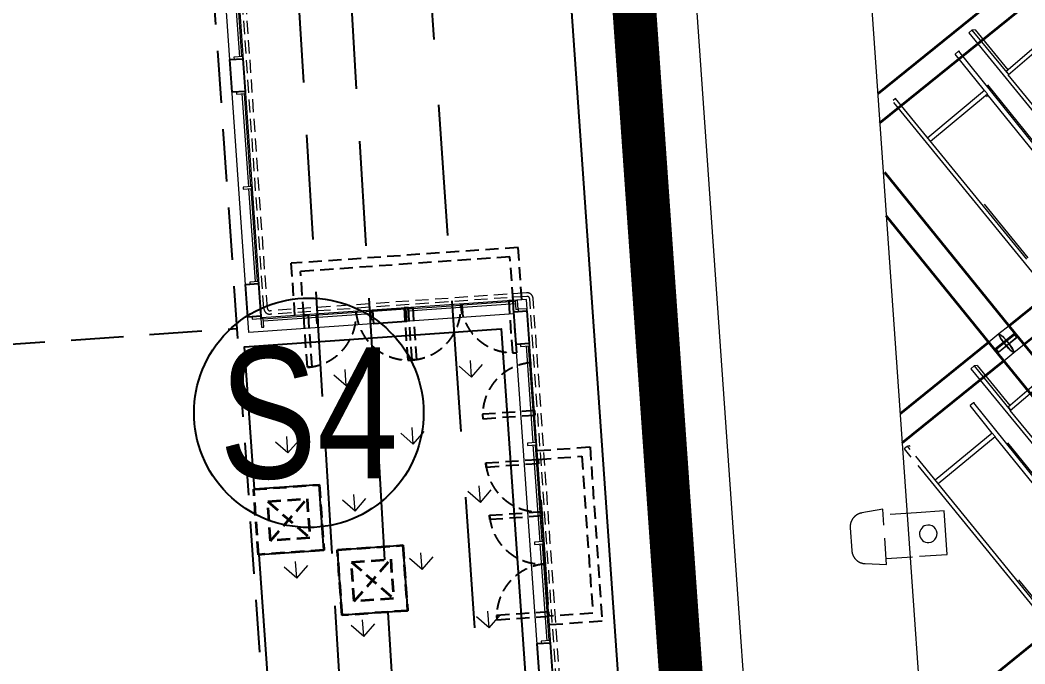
# Model space of a CAD drawing. Header units: millimetres. Extents: x 834681283 to 835686922, y 817551134 to 819407044.
# Drawn here: x 835218822 to 835230313, y 818143165 to 818150534 of the extents above; entities that cross this region are included whole.
import ezdxf
from ezdxf.enums import TextEntityAlignment as Align
from ezdxf.xclip import XClip

# ---------------------------------------------------------------- set-up
doc = ezdxf.new("R2010")
doc.units = ezdxf.units.MM
doc.header["$LTSCALE"] = 1200
doc.header["$MEASUREMENT"] = 0
doc.header["$XCLIPFRAME"] = 0
for name, pattern in [('P01-MAAN-P-EVA$0$HIDDEN', [0.375, 0.25, -0.125]), ('P01-MAAN-P-EVA$0$HIDDENX2', [0.75, 0.5, -0.25]), ('P01-MAGP-EVA-GREENERY$0$DASHED', [0.75, 0.5, -0.25]), ('P01-MAGP-EVA-GREENERY$0$DASHEDX2', [1.5, 1, -0.5]), ('P01-MAGP-EVA-GREENERY$0$HIDDEN', [0.375, 0.25, -0.125]), ('P01-MAGP-EVA-GREENERY$0$HIDDEN2', [0.1875, 0.125, -0.0625]), ('P01-MAGP-EVA-GREENERY$0$HIDDENX2', [0.75, 0.5, -0.25]), ('P01-MAGP-P-RF$0$HIDDEN2', [0.1875, 0.125, -0.0625]), ('P01-MAGP-P-RF$0$P01-MBDR-P-B1$0$FDA(cad v 2007)$0$HIDDENX2', [0.75, 0.5, -0.25]), ('P01-MAGP-P-RF$0$P01_MS_01_N1-FloorPlan-PART2OFUPPERROOFSETTINGOUT$0$BH DASHED2', [3, 2, -1]), ('P01-MAGP-P-RF$0$PHANTOM', [2.5, 1.25, -0.25, 0.25, -0.25, 0.25, -0.25])]:
    doc.linetypes.add(name, pattern=pattern)
doc.layers.get('Defpoints').update_dxf_attribs({"color": 15})
for name, color, linetype, lineweight in [('AR-PLANT_AR_BS_MI_', 9, 'Continuous', 25), ('P01-MAGP-EVA-GREENERY$0$AR-HATCH_AR_', 8, 'Continuous', 13), ('P01-MAGP-EVA-GREENERY$0$AR-PLANT_AR_BS_MI_', 7, 'Continuous', 25), ('P01-MAGP-EVA-GREENERY$0$AR-STAIR_AR_BS_MI_', 7, 'Continuous', 18), ('P01-MAGP-EVA-GREENERY$0$AR-WA-STEEL_AR_BS_MI_', 3, 'Continuous', 0), ('P01-MAGP-EVA-GREENERY$0$DR-FLD', 8, 'Continuous', 25), ('P01-MAGP-EVA-GREENERY$0$DR-PIT', 8, 'P01-MAGP-EVA-GREENERY$0$HIDDEN2', 35), ('P01-MAGP-EVA-GREENERY$0$LI-FIT', 8, 'Continuous', 25), ('P01-MAGP-EVA-GREENERY$0$RLP340', 8, 'P01-MAGP-EVA-GREENERY$0$HIDDEN2', 5), ('P01-MAGP-P-RF$0$A-GENM', 253, 'Continuous', 13), ('P01-MAGP-P-RF$0$AR-PLANT_AR_BS_MI_', 4, 'Continuous', 25), ('P01-MAGP-P-RF$0$AR-ROOF_AR_BS_MI_', 3, 'Continuous', 18), ('P01-MAGP-P-RF$0$MMH053__', 253, 'P01-MAGP-P-RF$0$PHANTOM', 40), ('P01-MAGP-P-RF$0$P01_MS_01_N1-FloorPlan-PART2OFUPPERROOFSETTINGOUT$0$S-BEAM', 253, 'Continuous', 35), ('P01-MAGP-P-RF$0$P01_MS_01_N1-FloorPlan-PART2OFUPPERROOFSETTINGOUT$0$S-BEAM-HIDN', 253, 'P01-MAGP-P-RF$0$P01_MS_01_N1-FloorPlan-PART2OFUPPERROOFSETTINGOUT$0$BH DASHED2', 18), ('P01-MAGP-P-RF$0$ROOF MESH HALF TONE$0$A-GLAZ', 253, 'Continuous', 9)]:
    doc.layers.add(name, color=color, linetype=linetype, lineweight=lineweight)
for name, color, linetype in [('P01-MAAN-P-EVA$0$ADA08640', 2, 'Continuous'), ('P01-MAAN-P-EVA$0$AW-TXT-FS', 4, 'Continuous'), ('P01-MAAN-P-EVA$0$HATCH', 9, 'Continuous'), ('P01-MAAN-P-EVA$0$RLP0830A', 6, 'Continuous'), ('P01-MAGP-EVA-GREENERY$0$AR-DOOR_AR_BS_MI_', 7, 'Continuous'), ('P01-MAGP-EVA-GREENERY$0$AR-FS-AR-EVA', 8, 'Continuous'), ('P01-MAGP-EVA-GREENERY$0$AR-LANDS_AR_MI_', 9, 'Continuous'), ('P01-MAGP-EVA-GREENERY$0$BOX-CULVERT', 8, 'P01-MAGP-EVA-GREENERY$0$DASHED'), ('P01-MAGP-EVA-GREENERY$0$SURFACE CHANNEL', 8, 'Continuous')]:
    doc.layers.add(name, color=color, linetype=linetype)
doc.layers.get('P01-MAGP-EVA-GREENERY$0$BOX-CULVERT').off()
doc.styles.add('P01-MAAN-P-EVA$0$STANDARD', font='arial.ttf', dxfattribs={"width": 0.8})

# ---------------------------------------------------------------- blocks, each defined once
blk = doc.blocks.new('P01-MAGP-P-RF$0$ROOF MESH HALF TONE')
at = {"layer": 'P01-MAGP-P-RF$0$ROOF MESH HALF TONE$0$A-GLAZ', "lineweight": 5}
for p, q in [((6789.997622476107, 59169.40924545789), (6751.145177857871, 59139.90151278937)), ((6751.145177857871, 59139.90151278936), (8496.872890683551, 56669.45761129506)), ((6827.245872056458, 59170.41818734246), (6789.997622476107, 59169.40924545789)), ((6789.997622476107, 59169.40924545789), (7169.278557868922, 58632.67475535942)), ((6827.245872056458, 59170.41818734246), (7167.849824541692, 58688.41692731777)), ((7147.129671891258, 58672.90646412914), (7816.356687122589, 59173.86903712269)), ((7168.147280167446, 58629.68164682358), (7836.620520213417, 59130.07996710809)), ((6618.932904132023, 58938.43208681442), (6578.883940188895, 58909.41577136311)), ((6885.299253070619, 58468.48248566719), (6578.883940188895, 58909.41577136311)), ((6633.315267201161, 58936.83158338583), (6618.932904132022, 58938.43208681442)), ((6618.932904132022, 58938.43208681442), (8268.464043627295, 56564.74789213408)), ((7147.129671891258, 58672.90646412914), (7173.39843718709, 58635.39185165524)), ((8166.42628935226, 57216.98007136508), (7168.147280167448, 58629.68164682358)), ((8295.890780084601, 56561.69577993778), (6927.945892214302, 58530.1758418086)), ((5864.405781111434, 58450.03199343854), (5832.822427223397, 58427.14851416789)), ((5834.999366184908, 58405.93267923401), (7516.612449253656, 56022.69152511196)), ((7232.536082074513, 56511.06965407185), (5864.405781111434, 58450.03199343854)), ((6885.736049144398, 58468.79537336374), (6198.514305111557, 57976.52165247058)), ((6227.172525034798, 57935.90621612994), (6914.250198240062, 58428.07673557034)), ((6914.250198240062, 58428.07673557034), (6885.736049144398, 58468.79537336374)), ((6901.542867478278, 58400.37948845293), (6922.295305617825, 58415.2449667782)), ((8228.41507968417, 56535.73157668277), (6913.668006161904, 58427.65969716489)), ((7249.208651547548, 56523.28979217487), (6792.19107409735, 57170.99116278318)), ((7249.21345615635, 56523.29331370665), (6792.469880217524, 57170.60635974446)), ((6545.912838708382, 55334.10612126858), (6506.867634222358, 55304.7096752221)), ((6506.867634222361, 55304.70967522209), (8253.308260784352, 52834.34084570629)), ((6581.121548837643, 55335.96964086288), (6545.912838708382, 55334.10612126858)), ((6545.912838708384, 55334.10612126858), (6922.718291095553, 54801.108646169)), ((6581.121548837646, 55335.96964086288), (6920.876387586525, 54855.38086472185)), ((6901.381143294613, 54840.91660792581), (7574.136200448291, 55340.05895063244)), ((6922.274179659003, 54797.32037722863), (7594.131506746569, 55295.79666015087)), ((6508.875922823649, 54912.81570919802), (6468.753882232038, 54883.85722690493)), ((6699.507961957421, 54552.1839188932), (6468.753882232038, 54883.85722690493)), ((6521.63335940502, 54911.88265993627), (6508.875922823649, 54912.81570919802)), ((6508.875922823649, 54912.81570919802), (7923.924086598628, 52878.9027832219)), ((6901.381143294613, 54840.91660792581), (6928.614526390319, 54802.02451952736)), ((7922.902674587861, 53381.91500575389), (6922.274179659003, 54797.32037722863)), ((5722.76530479439, 54470.69809414657), (5682.643861746179, 54441.73875881454)), ((5751.553590531955, 54429.87811345386), (5722.765304794391, 54470.69809414657)), ((5745.263191889717, 54473.80424357261), (5734.92979963684, 54472.37757358004)), ((5751.562549481017, 54464.87215023447), (5745.263191889717, 54473.80424357261)), ((6699.764617681106, 54552.36745380551), (6012.016677534492, 54060.55781840296)), ((6040.697219153953, 54019.89061210121), (6728.318063501814, 54511.60936109787)), ((6728.318063501814, 54511.60936109786), (6699.764617681106, 54552.36745380551)), ((7883.802046007017, 52849.94430092881), (6727.929896787899, 54511.33178246927)), ((5682.643861746181, 54441.73875881454), (5751.534422351222, 54344.0562715889)), ((7949.930136989271, 52877.00076113751), (6870.258973994593, 54428.8611079686)), ((7046.427703742883, 52593.82796504963), (5808.770075136196, 54348.74873263067)), ((5823.507907452832, 54242.00239109678), (7272.606937844221, 52187.27099855628)), ((7062.731254779907, 52605.70886637324), (6885.759291198037, 52856.64399333484)), ((7062.735180633361, 52605.71172726394), (6886.018627450812, 52856.28469832421))]:
    blk.add_line(p, q, dxfattribs=at)
blk = doc.blocks.new('P01-MAGP-P-RF$0$Antenna_Mobile - Antenna_Mobile-7390933-Proposed Mesh Open Calc')
at = {"layer": 'P01-MAGP-P-RF$0$A-GENM'}
for p, q in [((82749.44186806995, 29082.16446904214), (82663.93683223853, 28847.24131384565)), ((82899.3228410853, 29027.61225618172), (82749.44186806995, 29082.16446904214)), ((82663.93683223853, 28847.24131384565), (82813.81780525389, 28792.68910098523))]:
    blk.add_line(p, q, dxfattribs=at)
at = {"layer": 'P01-MAGP-P-RF$0$A-GENM', "linetype": 'P01-MAGP-P-RF$0$HIDDEN2'}
for p, q in [((83078.33428534491, 28962.45741887825), (82899.32284108532, 29027.61225618172)), ((83089.79196014645, 28993.93712167453), (82981.37157471229, 28696.05456088538)), ((83199.58164615612, 28939.89050906987), (83089.79196014645, 28993.93712167453)), ((82813.81780525389, 28792.68910098522), (82992.82924951352, 28727.53426368176)), ((83194.46060865295, 28717.21762073917), (83239.42427782928, 28840.75428649705)), ((82981.37157471229, 28696.05456088538), (83100.21584651957, 28666.88521830224))]:
    blk.add_line(p, q, dxfattribs=at)
at = {"layer": 'P01-MAGP-P-RF$0$A-GENM'}
for radius, start, end in [(50.0000000000102, 69.99999999999883, 250.0000000000312), (50.00000000000025, 250.0000000000259, 69.99999999999201)]:
    blk.add_arc((82800.65861223287, 28930.50087711133), radius, start, end, dxfattribs=at)
at = {"layer": 'P01-MAGP-P-RF$0$A-GENM', "linetype": 'P01-MAGP-P-RF$0$HIDDEN2'}
for centre, radius, start, end in [((83164.2488681664, 28868.11589796309), 80.00000000001334, 340.0000000000065, 63.79017385281772), ((83119.2851989901, 28744.57923220521), 79.9999999999921, 256.2098261471832, 340.0000000000051)]:
    blk.add_arc(centre, radius, start, end, dxfattribs=at)
blk = doc.blocks.new('P01-MAGP-P-RF')
at = {"layer": 'P01-MAGP-P-RF$0$AR-PLANT_AR_BS_MI_', "lineweight": 13}
blk.add_lwpolyline([(835319975.4285933, 818155651.1053132, 0.520567152926035), (835304582.671299, 818174660.2844), (835238734.6727839, 818170056.9365556, 0.4142135623714282), (835224882.2184259, 818154122.0908312), (835228069.2674862, 818108533.3565245, 0.4142135623739243), (835244004.1132107, 818094680.9021666), (835289068.137734, 818097831.269449, 0.3152987003235073), (835307727.6125411, 818112940.8523319)], format="xyb", close=True, dxfattribs=at)
at = {"layer": 'P01-MAGP-P-RF$0$AR-ROOF_AR_BS_MI_', "linetype": 'P01-MAGP-P-RF$0$P01-MBDR-P-B1$0$FDA(cad v 2007)$0$HIDDENX2'}
blk.add_lwpolyline([(835319139.1353179, 818155890.9251571, 0.5205671529267053), (835304643.3437868, 818173792.4025826), (835238795.3452717, 818169189.054738, 0.4142135623688354), (835225750.1002433, 818154182.763319), (835228937.1493038, 818108594.0290123, 0.4142135623741363), (835243943.4407228, 818095548.7839842), (835289007.4652462, 818098699.1512666, 0.3152987003220428), (835306891.3192657, 818113180.6721758)], format="xyb", close=True, dxfattribs=at)
at = {"layer": 'P01-MAGP-P-RF$0$AR-ROOF_AR_BS_MI_'}
for points in [[(835318600.8316005, 818156045.2919532, 0.5205671529280326), (835304682.3973423, 818173233.76601), (835238834.3988272, 818168630.418166, 0.4142135623724634), (835226308.7368157, 818154221.8168745), (835229495.7858759, 818108633.0825677, 0.4142135623783449), (835243904.3871673, 818096107.4205562), (835288968.4116907, 818099257.7878386, 0.3152987003244816), (835306353.0155482, 818113335.0389719)], [(835316678.3183239, 818156596.6019392, 0.5205671529317327), (835304821.8743259, 818171238.6353952), (835238973.875811, 818166635.2875508, 0.414213562367992), (835228303.8674309, 818154361.2938583), (835231490.9164909, 818108772.5595514, 0.4142135623777134), (835243764.9101837, 818098102.5511712), (835288828.9347069, 818101252.9184537, 0.3152987003244741), (835304430.5022715, 818113886.3489578)]]:
    blk.add_lwpolyline(points, format="xyb", close=True, dxfattribs=at)
at = {"layer": 'P01-MAGP-P-RF$0$P01_MS_01_N1-FloorPlan-PART2OFUPPERROOFSETTINGOUT$0$S-BEAM'}
for p, q in [((835234959.0423534, 818154804.6100719), (835228630.3567976, 818149691.0686091)), ((835228653.5813591, 818149358.855849), (835235130.617182, 818154592.2634727)), ((835236830.3465414, 818152459.3965118), (835230132.6171851, 818147035.8853971)), ((835230304.4178914, 818146823.7215044), (835237002.1471211, 818152247.2325166)), ((835230203.2366056, 818146948.6745149), (835228712.4098185, 818148789.7589983)), ((835229970.0894709, 818146759.88253), (835228728.0423181, 818148293.7386159)), ((835230203.2366056, 818146948.6745149), (835229970.0894709, 818146759.88253)), ((835229970.0894709, 818146759.88253), (835230203.2366056, 818146948.6745149)), ((835232074.6043727, 818144637.644026), (835230203.2366056, 818146948.6745149)), ((835229899.4699378, 818146847.0935513), (835228886.5174433, 818146026.851523)), ((835231841.4566674, 818144448.8527458), (835229970.0894709, 818146759.88253)), ((835228909.7592877, 818145694.3915427), (835230071.270644, 818146634.9296587)), ((835231741.8578466, 818144478.8045919), (835229141.8635045, 818142374.2865582))]:
    blk.add_line(p, q, dxfattribs=at)
at = {"layer": 'P01-MAGP-P-RF$0$P01_MS_01_N1-FloorPlan-PART2OFUPPERROOFSETTINGOUT$0$S-BEAM-HIDN'}
for p, q in [((835230132.5801182, 818147035.855382), (835230016.044742, 818146941.4904301)), ((835230016.044742, 818146941.4904301), (835229899.5084865, 818146847.1247662)), ((835230191.7800679, 818146937.3978653), (835229983.5019609, 818146768.7436922)), ((835230233.7983582, 818146910.9325258), (835230000.6512234, 818146722.1405408)), ((835230220.3858683, 818146902.0713636), (835230191.7800679, 818146937.3978653)), ((835230012.1077613, 818146733.4171904), (835230220.3858683, 818146902.0713636)), ((835230187.8453217, 818146729.326435), (835230304.3808243, 818146823.6914893)), ((835229983.5019609, 818146768.7436922), (835230012.1077613, 818146733.4171904)), ((835230071.3091927, 818146634.9608736), (835230187.8453217, 818146729.326435))]:
    blk.add_line(p, q, dxfattribs=at)
at = {"layer": 'P01-MAGP-P-RF$0$P01_MS_01_N1-FloorPlan-PART2OFUPPERROOFSETTINGOUT$0$S-BEAM-HIDN', "flags": 128}
for points in [[(835230016.044742, 818146941.4904301), (835230015.0838984, 818146933.5977263), (835230021.1600271, 818146917.7503098), (835230033.7808766, 818146895.2320442), (835230051.9239806, 818146867.8672253), (835230074.1194925, 818146837.8727881), (835230098.5692643, 818146807.6787034), (835230123.2925205, 818146779.7311165), (835230146.2863303, 818146756.2941747), (835230165.6878718, 818146739.2665994), (835230179.9253474, 818146730.0278637), (835230187.8453217, 818146729.326435)], [(835230187.8453217, 818146729.326435), (835230179.9253474, 818146730.0278637), (835230165.6878718, 818146739.2665994), (835230146.2863303, 818146756.2941747), (835230123.2925205, 818146779.7311165), (835230098.5692643, 818146807.6787034), (835230074.1194925, 818146837.8727881), (835230051.9239806, 818146867.8672253), (835230033.7808766, 818146895.2320442), (835230021.1600271, 818146917.7503098), (835230015.0838984, 818146933.5977263), (835230016.044742, 818146941.4904301)], [(835230016.044742, 818146941.4904301), (835230023.9647163, 818146940.7890015), (835230038.202192, 818146931.5502658), (835230057.6037334, 818146914.5226905), (835230080.5975431, 818146891.0857487), (835230105.3207995, 818146863.1381618), (835230129.7705711, 818146832.944077), (835230151.9660832, 818146802.9496398), (835230170.109187, 818146775.584821), (835230182.7300365, 818146753.0665553), (835230188.8061653, 818146737.2191389), (835230187.8453217, 818146729.326435)], [(835230022.3378036, 818146933.7188553), (835230021.7204264, 818146925.2522702), (835230028.9559926, 818146907.9911445), (835230043.3362345, 818146883.6251172), (835230063.4535139, 818146854.5393049), (835230087.3386111, 818146823.5808294), (835230112.6534866, 818146793.7801222), (835230136.920144, 818146768.054284), (835230157.7631937, 818146748.9215392), (835230173.1423728, 818146738.2547342), (835230181.5522602, 818146737.09801)], [(835230181.5522602, 818146737.09801), (835230182.1696373, 818146745.5645949), (835230174.9340711, 818146762.8257207), (835230160.5538292, 818146787.191748), (835230140.4365499, 818146816.2775604), (835230116.5514526, 818146847.2360358), (835230091.236577, 818146877.036743), (835230066.9699197, 818146902.7625811), (835230046.1268699, 818146921.895326), (835230030.7476909, 818146932.562131), (835230022.3378036, 818146933.7188553)]]:
    blk.add_lwpolyline(points, dxfattribs=at)
at = {"layer": 'P01-MAGP-P-RF$0$A-GENM', "xscale": 2, "yscale": 2, "zscale": 2, "rotation": 203.9989487381589}
blk.add_blockref('P01-MAGP-P-RF$0$Antenna_Mobile - Antenna_Mobile-7390933-Proposed Mesh Open Calc', (835356960.31447, 818264867.1880975), dxfattribs=at)
at = {"layer": 'P01-MAGP-P-RF$0$MMH053__', "rotation": 3.998948738169357}
blk.add_blockref('P01-MAGP-P-RF$0$ROOF MESH HALF TONE', (835227060.6708761, 818090920.0691246), dxfattribs=at)
blk = doc.blocks.new('P01-MAAN-P-EVA$0$S4')
at = {"layer": 'P01-MAAN-P-EVA$0$AW-TXT-FS'}
blk.add_ellipse((0, 0), major_axis=(928.0773116786054, 928.0780118606084), ratio=0.9999999998938512, start_param=-0.7853985458079257, end_param=5.49778676137166, dxfattribs=at)
at = {"layer": 'P01-MAAN-P-EVA$0$AW-TXT-FS', "style": 'P01-MAAN-P-EVA$0$STANDARD', "width": 0.8}
blk.add_text('S4', height=1500.000018446309, dxfattribs=at).set_placement((-8.344650268554688e-07, 1.072883605957031e-06), align=Align.MIDDLE_CENTER)
blk = doc.blocks.new('P01-MAAN-P-EVA')
at = {"layer": 'P01-MAAN-P-EVA$0$HATCH', "ltscale": 0.1}
h = blk.add_hatch(dxfattribs=at)
h.set_pattern_fill('_USER', color=240, scale=1000, angle=45, pattern_type=0)
h.set_pattern_definition([(45, (0, 0), (-707.1067811865474, 707.1067811865476), [])])
edge = h.paths.add_edge_path()
edge.add_arc((835196988.9345523, 818165276.9745445), 4500.000000514357, 18.141599978340707, 95.30201113692448, ccw=False)
edge.add_line((835201265.2391587, 818166678.1236862), (835207845.7257276, 818146594.4902254))
edge.add_line((835207845.7257276, 818146594.4902254), (835213873.1115303, 818060376.1242896))
edge.add_line((835213873.1115303, 818060376.1242896), (835249478.7595128, 818062865.2572773))
edge.add_line((835249478.7595128, 818062865.2572773), (835248373.9996351, 818055694.0373124))
edge.add_line((835248373.9996351, 818055694.0373124), (835252894.9996349, 818008746.0373122))
edge.add_line((835252894.9996349, 818008746.0373122), (835250407.9996349, 818006215.0373122))
edge.add_line((835250407.9996349, 818006215.0373122), (835243260.9996346, 818005049.0373126))
edge.add_line((835243260.9996346, 818005049.0373126), (835236208.1431193, 818004470.2020658))
edge.add_line((835236208.1431193, 818004470.2020658), (835241212.9533161, 818020285.1361902))
edge.add_line((835241212.9533161, 818020285.1361902), (835241220.2103381, 818039416.008414))
edge.add_line((835241220.2103381, 818039416.008414), (835229055.7083666, 818038576.0394297))
edge.add_line((835229055.7083666, 818038576.0394297), (835228294.9256233, 818049593.7595501))
edge.add_line((835228294.9256233, 818049593.7595501), (835229458.61106, 818057956.1832129))
edge.add_line((835229458.61106, 818057956.1832129), (835210625.7706214, 818056639.6099429))
edge.add_line((835210625.7706214, 818056639.6099429), (835209478.331739, 818073053.0781873))
edge.add_line((835209478.331739, 818073053.0781873), (835194734, 818069578))
edge.add_line((835194734, 818069578), (835179214, 818138785))
edge.add_line((835179214, 818138785), (835191844, 818148372))
edge.add_line((835191844, 818148372), (835202738.5886738, 818150939.9030486))
edge.add_line((835202738.5886738, 818150939.9030486), (835196573.10963, 818169757.7210938))
at = {"layer": 'P01-MAAN-P-EVA$0$ADA08640', "linetype": 'P01-MAAN-P-EVA$0$HIDDENX2', "const_width": 500}
blk.add_lwpolyline([(835229014.7167639, 818106859.9050701, -0.03063790197056524), (835228787.5222088, 818108583.5974777), (835225600.4878196, 818154172.3330578, -0.4142135623722903), (835238775.633485, 818169328.0427638), (835304623.6115761, 818173931.3678612, -0.3679707541123024), (835319439.2576125, 818163006.2040265, -0.3236595884325233)], format="xyb", dxfattribs=at)
at = {"layer": 'P01-MAAN-P-EVA$0$RLP0830A', "linetype": 'P01-MAAN-P-EVA$0$HIDDEN', "ltscale": 5}
blk.add_line((835220820.8501835, 818189969.2650999), (835227725.926216, 818089751.4021077), dxfattribs=at)
blk.add_blockref('P01-MAAN-P-EVA$0$S4', (835222123.4309034, 818146039.4767046))
blk = doc.blocks.new('P01-MAGP-EVA-GREENERY$0$BOX-CULVERT LINE')
at = {"layer": 'Defpoints', "linetype": 'P01-MAGP-EVA-GREENERY$0$DASHEDX2'}
for p, q in [((835218643.5, 818206715.0000005), (835228331.3000001, 818045447.8000004)), ((835219248.8000001, 818206645.2000004), (835228930.2, 818045483.8000004))]:
    blk.add_line(p, q, dxfattribs=at)
blk = doc.blocks.new('P01-MAGP-EVA-GREENERY')
at = {"layer": 'P01-MAGP-EVA-GREENERY$0$AR-HATCH_AR_'}
h = blk.add_hatch(dxfattribs=at)
h.set_pattern_fill('GRASS', color=256, scale=40, style=0)
h.set_pattern_definition([(93.99894873817387, (835214888.6500795, 818166455.2138538), (-766.7727033301991, 666.5700422175499), [190.5, -1246.3409792]), (48.99894873817385, (835214888.6500795, 818166455.2138538), (-766.7727034214879, 666.5700422969093), [190.5, -825.5000000000002]), (138.9989487381739, (835214888.6500795, 818166455.2138538), (-666.5700422969093, -766.7727034214879), [190.5, -825.5])])
edge = h.paths.add_edge_path()
edge.add_line((835229315.9751024, 818185237.824158), (835228532.2904402, 818185074.0953093))
edge.add_line((835228532.2904402, 818185074.0953093), (835220633.926663, 818182566.745887))
edge.add_line((835220633.926663, 818182566.745887), (835217302.2657557, 818179835.9621701))
edge.add_line((835217302.2657557, 818179835.9621701), (835207384.1434686, 818177760.4408507))
edge.add_line((835207384.1434686, 818177760.4408507), (835206634.2819219, 818177626.5849084))
edge.add_line((835206634.2819219, 818177626.5849084), (835208851.6045074, 818145909.1785245))
edge.add_line((835208851.6045074, 818145909.1785245), (835213808.8683382, 818146255.7327802))
edge.add_line((835213808.8683382, 818146255.7327802), (835213570.6471041, 818149663.3536255))
edge.add_arc((835210203.8641164, 818149427.987301), 3374.999998976072, 3.998948727228206, 43.99894622255986)
edge.add_line((835212631.6790607, 818151772.4146489), (835210473.9193091, 818154006.9223278))
edge.add_arc((835215743.1769284, 818159095.1979823), 7324.999999650416, 183.998948747375, 223.9989462433228, ccw=False)
edge.add_line((835208436.0108867, 818158584.3658826), (835208037.3007089, 818164287.5818466))
edge.add_arc((835221728.8845547, 818165244.742647), 13725.00000021772, 93.99896719983718, 183.9989671973203, ccw=False)
edge.add_line((835220771.7237537, 818178936.3264928), (835225160.2996364, 818179243.1261187))
edge.add_arc((835224857.1923794, 818183607.6147007), 4375.001096204534, 273.9727281286947, 349.3888190018428)
edge.add_line((835229157.3784771, 818182801.988164), (835229218.7546179, 818183224.7245363))
edge.add_line((835229218.7546179, 818183224.7245363), (835229294.226794, 818184002.2622668))
edge.add_line((835229294.226794, 818184002.2622668), (835229318.6173687, 818184547.8346524))
edge.add_line((835229318.6173687, 818184547.8346524), (835229315.9751024, 818185237.824158))
h.paths.add_polyline_path([(835212070.8103683, 818152126.9264222), (835209577.0115716, 818151952.589019), (835209695.4515723, 818150256.307472), (835212189.2189891, 818150431.093717)], flags=16)
h = blk.add_hatch(dxfattribs=at)
h.set_pattern_fill('GRASS', color=256, scale=40, style=0)
h.set_pattern_definition([(93.99894873823355, (835221353.193237, 818132578.6671461), (-766.7721807791037, 666.5695879525699), [190.4999999999999, -1246.339999999999]), (48.99894873823384, (835221353.193237, 818132578.6671461), (-766.7727034221869, 666.5700422961065), [190.5, -825.500000000001]), (138.9989487382338, (835221353.193237, 818132578.6671461), (-666.5700422961065, -766.7727034221869), [190.5, -825.5000000000007])])
h.paths.add_polyline_path([(835221389.6385442, 818146795.6851677), (835221503.6647239, 818145164.6047605), (835222242.5477358, 818145216.2591109), (835222294.8516045, 818144468.0851284), (835221555.9683343, 818144416.4310008), (835221893.1721281, 818139592.9202628), (835222774.9078312, 818139654.5612581), (835222837.6724737, 818138756.7524817), (835221955.9364814, 818138695.1114662), (835222224.4045384, 818134854.8268081), (835223172.0915948, 818134921.0781788), (835223264.8433613, 818133594.3162892), (835222317.1563039, 818133528.0650476), (835222372.9469117, 818132730.011769), (835224127.6588804, 818132852.6814039), (835224036.9911091, 818134149.6332799), (835225215.1379268, 818134231.9959896), (835225085.0428331, 818136092.9331793), (835223570.0873603, 818135987.0251044), (835223434.4459932, 818137927.2896276), (835224949.4020563, 818138033.1982336), (835224322.4973599, 818147000.7175151)])
h.paths.add_polyline_path([(835223199.3852059, 818144522.7621977), (835223251.6890748, 818143774.588216), (835222503.5150936, 818143722.2843474), (835222451.2112247, 818144470.4583284)], flags=16)
at = {"layer": 'Defpoints', "linetype": 'P01-MAGP-EVA-GREENERY$0$HIDDEN'}
blk.add_line((835225755.091496, 818154183.1113591), (835229314.7227908, 818103264.8354918), dxfattribs=at)
at = {"layer": 'P01-MAGP-EVA-GREENERY$0$AR-DOOR_AR_BS_MI_'}
blk.add_line((835224775.156462, 818145042.5177801), (835224858.8432213, 818143845.4392892), dxfattribs=at)
at = {"layer": 'P01-MAGP-EVA-GREENERY$0$AR-DOOR_AR_BS_MI_', "linetype": 'P01-MAGP-EVA-GREENERY$0$HIDDEN2'}
for points in [[(835224459.1334538, 818147326.0383422), (835224409.2551892, 818147322.5514345), (835224451.0981406, 818146724.0121603), (835224500.9764074, 818146727.4990685)], [(835222064.976394, 818147158.6659372), (835222114.8546568, 818147162.1528784), (835222156.6979063, 818146563.6136245), (835222106.8196418, 818146560.1266834)], [(835223262.0549239, 818147242.35214), (835223212.1766593, 818147238.8652322), (835223254.0196109, 818146640.3259571), (835223303.8978775, 818146643.812865)], [(835223262.0549241, 818147242.35214), (835223311.9331875, 818147245.8390813), (835223353.7764361, 818146647.2998271), (835223303.8981717, 818146643.8128864)], [(835224711.4255296, 818146014.0202748), (835224707.9386218, 818146063.8985399), (835224109.3993475, 818146022.055588), (835224112.8862559, 818145972.1773214)], [(835224746.8897682, 818145506.7208513), (835224750.3767102, 818145456.8425887), (835224151.8374556, 818145414.9993391), (835224148.3505148, 818145464.8776035)], [(835224788.7332712, 818144908.1816138), (835224792.2202117, 818144858.3033509), (835224193.6809583, 818144816.4601015), (835224190.1940174, 818144866.3383654)], [(835224872.4194726, 818143711.1030833), (835224868.9325647, 818143760.9813484), (835224270.3932905, 818143719.1383965), (835224273.8801988, 818143669.2601299)]]:
    blk.add_lwpolyline(points, close=True, dxfattribs=at)
for centre, radius, start, end in [((835223262.0549237, 818147242.3521411), 600.0000812605576, 273.9989818586814, 3.998995485800664), ((835224459.133455, 818147326.0383434), 600.0000812605576, 183.9989405009967, 273.9989546044413), ((835222064.9763933, 818147158.6659383), 600.0000812605576, 273.9989818586814, 3.998995485800664), ((835223262.054925, 818147242.3521413), 600.0000812605576, 183.9989405009967, 273.9989546044413), ((835224711.425531, 818146014.0202742), 600.0000812605575, 93.9989405009956, 183.9989477908867), ((835224746.8897696, 818145506.7208521), 600.0000812605576, 183.9989886722403, 273.9989954858005), ((835224788.7332717, 818144908.1816144), 600.0000812605576, 183.9989886722403, 273.9989954858005), ((835224872.419474, 818143711.1030827), 600.0000812605575, 93.99894050099675, 183.9989477908819)]:
    blk.add_arc(centre, radius, start, end, dxfattribs=at)
at = {"layer": 'P01-MAGP-EVA-GREENERY$0$AR-FS-AR-EVA', "linetype": 'P01-MAGP-EVA-GREENERY$0$HIDDENX2'}
blk.add_line((835214017.6294487, 818146495.8760684), (835221299.8563535, 818147004.964713), dxfattribs=at)
blk.add_lwpolyline([(835220763.8332701, 818154672.4736215), (835224713.9588196, 818098168.1479583)], dxfattribs=at)
at = {"layer": 'P01-MAGP-EVA-GREENERY$0$AR-LANDS_AR_MI_'}
blk.add_lwpolyline([(835221955.9364811, 818138695.1114663), (835222837.6724738, 818138756.752482), (835222774.9078312, 818139654.5612581), (835221893.1721282, 818139592.9202627), (835221555.9683343, 818144416.4310008), (835222294.8516046, 818144468.0851284), (835222242.5477356, 818145216.2591107), (835221503.6647236, 818145164.6047605), (835221389.638544, 818146795.6851652), (835224322.4973596, 818147000.7175152), (835224949.4020566, 818138033.1982338), (835223434.4459934, 818137927.289628), (835223570.0873604, 818135987.0251046), (835225085.0428336, 818136092.9331794), (835225215.137927, 818134231.99599), (835224036.9911097, 818134149.6332799), (835224127.6588522, 818132852.681811), (835222372.9468329, 818132730.0127828), (835222317.1562965, 818133528.0650465), (835223264.8433613, 818133594.3162892), (835223172.0915947, 818134921.0781785), (835222224.4045297, 818134854.8269349), (835221955.9364811, 818138695.1114663)], dxfattribs=at)
blk.add_lwpolyline([(835222451.2112247, 818144470.4583284), (835223199.3852059, 818144522.7621977), (835223251.6890748, 818143774.588216), (835222503.5150937, 818143722.2843478)], close=True, dxfattribs=at)
at = {"layer": 'P01-MAGP-EVA-GREENERY$0$AR-PLANT_AR_BS_MI_', "linetype": 'P01-MAGP-EVA-GREENERY$0$HIDDEN2'}
for p, q in [((835224517.04689, 818147931.5513761), (835221923.3770908, 818147750.2312976)), ((835224558.8899876, 818147333.0121579), (835224517.04689, 818147931.5513761)), ((835221965.2201856, 818147151.6921135), (835221923.3770908, 818147750.2312976)), ((835224424.2642082, 818147824.8209966), (835222030.1074698, 818147657.4486165)), ((835224459.1334538, 818147326.0383422), (835224424.2642082, 818147824.8209966)), ((835222064.9767159, 818147158.6659623), (835222030.1074698, 818147657.4486165)), ((835224739.915837, 818145606.4770908), (835225338.4556167, 818145648.3204309)), ((835225339.2866731, 818145648.397741), (835225478.76367, 818143653.2669237)), ((835225478.76367, 818143653.2669237), (835224880.2244003, 818143611.4238654))]:
    blk.add_line(p, q, dxfattribs=at)
blk.add_lwpolyline([(835224746.8897202, 818145506.7205626), (835225245.6729369, 818145541.5900174), (835225371.2022336, 818143745.9723024), (835224872.4218057, 818143711.1032331)], dxfattribs=at)
at = {"layer": 'P01-MAGP-EVA-GREENERY$0$AR-STAIR_AR_BS_MI_'}
for p, q in [((835221582.1597935, 818147124.9138489), (835220986.5958785, 818155644.122221)), ((835221437.418767, 818146958.4143517), (835220830.9778687, 818155633.2118679)), ((835225011.8741804, 818154131.1551442), (835226750.1127678, 818129266.8332921)), ((835221333.0775025, 818150114.3219726), (835221258.7889194, 818151176.9784402)), ((835221358.0166352, 818150116.0654349), (835221283.728052, 818151178.7219028)), ((835221437.004808, 818148627.7002398), (835221362.7162253, 818149690.3567066)), ((835221461.9439406, 818148629.4437015), (835221387.6553584, 818149692.1001697)), ((835221513.0369182, 818147540.103596), (835221438.7482622, 818148602.7611059)), ((835221537.976051, 818147541.8470584), (835221463.687395, 818148604.5045685)), ((835224614.7583541, 818147336.9178233), (835221582.1597935, 818147124.9138489)), ((835223857.9011819, 818147268.9635421), (835223255.6227818, 818147226.8527653)), ((835224485.1186976, 818147312.8180412), (835223882.8402966, 818147270.7072638)), ((835224486.8621597, 818147287.8789121), (835223884.5837538, 818147245.7682048)), ((835225642.0052851, 818132642.7785562), (835224614.7583541, 818147336.9178233)), ((835224470.0173135, 818147170.4183246), (835221437.418767, 818146958.4143517)), ((835222204.4403003, 818147153.3552371), (835221602.1618955, 818147111.244509)), ((835222831.6578205, 818147197.2096837), (835222229.3794154, 818147155.0989562)), ((835222833.4012755, 818147172.2706616), (835222231.1228739, 818147130.1598809)), ((835223859.6446396, 818147244.0244862), (835223257.3662335, 818147201.9137791)), ((835225469.1575872, 818132878.3282416), (835224470.0173135, 818147170.4183247)), ((835222206.183759, 818147128.4161596), (835221603.905358, 818147086.3053783)), ((835224689.3471648, 818145696.3985556), (835224611.8867956, 818146804.4215549)), ((835224714.2863028, 818145698.1420184), (835224636.8259349, 818146806.1650176)), ((835224768.550986, 818144563.4364233), (835224691.0906258, 818145671.459423)), ((835224793.4901241, 818144565.179886), (835224716.0297629, 818145673.2028854)), ((835224847.7548071, 818143430.474291), (835224770.2944466, 818144538.4972906)), ((835224872.6939443, 818143432.2177542), (835224795.2335836, 818144540.2407532))]:
    blk.add_line(p, q, dxfattribs=at)
at = {"layer": 'P01-MAGP-EVA-GREENERY$0$AR-WA-STEEL_AR_BS_MI_', "color": 7}
for points in [[(835221267.238193, 818150109.7192323), (835221268.9816552, 818150084.7800996), (835221368.7381861, 818150091.7539493), (835221366.9947238, 818150116.6930815)], [(835221295.1335901, 818149710.6931093), (835221296.877052, 818149685.7539766), (835221396.6335826, 818149692.7278258), (835221394.8901204, 818149717.6669585)], [(835221371.1659807, 818148623.0975318), (835221372.9094423, 818148598.1583992), (835221472.6659735, 818148605.1322485), (835221470.9225109, 818148630.071381)], [(835221447.1976078, 818147535.5008556), (835221448.94107, 818147510.5617229), (835221548.6976006, 818147517.5355719), (835221546.9541385, 818147542.4747046)], [(835223864.2468829, 818147178.1922917), (835223889.1860149, 818147179.9357542), (835223882.2121662, 818147279.6922845), (835223857.2730334, 818147277.9488225)], [(835224491.4648533, 818147222.0402825), (835224516.4039853, 818147223.7837455), (835224509.4301367, 818147323.5402758), (835224484.491004, 818147321.7968141)], [(835221475.0930051, 818147136.4747326), (835221476.8364667, 818147111.5355997), (835221576.5929979, 818147118.5094488), (835221574.8495352, 818147143.448581)], [(835222210.7848175, 818147062.6009098), (835222235.7239501, 818147064.3443717), (835222228.7501, 818147164.1009029), (835222203.8109679, 818147162.3574401)], [(835222838.0027882, 818147106.4489015), (835222862.9419212, 818147108.1923633), (835222855.968072, 818147207.948894), (835222831.0289387, 818147206.2054324)], [(835223237.0289115, 818147134.3442984), (835223261.9680444, 818147136.0877602), (835223254.9941951, 818147235.8442914), (835223230.0550624, 818147234.1008295)], [(835224516.4039853, 818147223.7837455), (835224518.1474481, 818147198.844613), (835224617.9039783, 818147205.8184621), (835224616.1605165, 818147230.757595)], [(835221583.5668467, 818147018.7529181), (835221608.5059793, 818147020.4963803), (835221601.5321301, 818147120.2529112), (835221576.5929978, 818147118.5094483)], [(835224544.2993819, 818146824.7576219), (835224546.0428442, 818146799.8184898), (835224645.7993746, 818146806.792339), (835224644.0559127, 818146831.7314718)], [(835224623.5032897, 818145691.7954955), (835224625.2467514, 818145666.8563628), (835224725.0032821, 818145673.8302126), (835224723.2598199, 818145698.7693453)], [(835224702.7071961, 818144558.8333697), (835224704.4506589, 818144533.894237), (835224804.2071891, 818144540.8680863), (835224802.4637274, 818144565.8072189)], [(835224781.9111034, 818143425.8712429), (835224783.6545655, 818143400.9321108), (835224883.4110962, 818143407.9059594), (835224881.6676341, 818143432.8450922)]]:
    blk.add_lwpolyline(points, close=True, dxfattribs=at)
at = {"layer": 'P01-MAGP-EVA-GREENERY$0$DR-FLD'}
blk.add_lwpolyline([(835225660.3227918, 818154176.4862031), (835228847.3727502, 818108587.7508746, 0.2881518966568164), (835237730.2512074, 818096427.6247537)], format="xyb", dxfattribs=at)
at = {"layer": 'P01-MAGP-EVA-GREENERY$0$DR-PIT'}
for p, q in [((835221654.4693258, 818145024.7812188), (835222134.7560346, 818144607.2591513)), ((835221685.8516464, 818144575.8768295), (835222103.3737136, 818145056.16354)), ((835222611.3067946, 818144331.284306), (835223091.5935047, 818143913.762239)), ((835222642.6891161, 818143882.3799171), (835223060.2111832, 818144362.6666274))]:
    blk.add_line(p, q, dxfattribs=at)
for points in [[(835221494.3737557, 818145163.955241), (835222242.5477358, 818145216.2591107), (835222294.8516046, 818144468.0851284), (835221546.6776246, 818144415.7812599)], [(835221654.4693255, 818145024.7812186), (835222103.3737136, 818145056.1635401), (835222134.7560349, 818144607.2591515), (835221685.8516465, 818144575.8768294)], [(835222451.2112247, 818144470.4583282), (835223199.3852056, 818144522.762198), (835223251.689075, 818143774.5882161), (835222503.515094, 818143722.2843478)], [(835222611.3067949, 818144331.2843059), (835223060.2111834, 818144362.6666274), (835223091.5935047, 818143913.762239), (835222642.6891159, 818143882.3799169)]]:
    blk.add_lwpolyline(points, close=True, dxfattribs=at)
at = {"layer": 'P01-MAGP-EVA-GREENERY$0$LI-FIT'}
for points in [[(835221368.7381862, 818150091.7539495), (835221394.8901204, 818149717.6669583), (835221245.2553109, 818149707.2061872), (835221219.1033758, 818150081.2931765)], [(835221548.697601, 818147517.5355723), (835221574.8495355, 818147143.4485811), (835221425.2147254, 818147132.9878099), (835221399.0627904, 818147507.0748008)], [(835222855.9680716, 818147207.9488944), (835223230.0550624, 818147234.1008295), (835223240.5158342, 818147084.4660192), (835222866.4288446, 818147058.314084)], [(835224617.9039783, 818147205.8184623), (835224644.0559129, 818146831.731472), (835224494.4211028, 818146821.2707), (835224468.2691683, 818147195.35769)], [(835224883.4110968, 818143407.9059597), (835224909.5630319, 818143033.8189697), (835224759.9282215, 818143023.3581973), (835224733.7762864, 818143397.4451882)]]:
    blk.add_lwpolyline(points, close=True, dxfattribs=at)
at = {"layer": 'P01-MAGP-EVA-GREENERY$0$RLP340'}
for p, q in [((835221609.752072, 818147232.0990453), (835221020.1159012, 818155666.5143739)), ((835221649.6546854, 818147234.888572), (835221060.0185143, 818155669.3039008)), ((835224614.5158185, 818147412.0839139), (835221681.6737902, 818147207.0537566)), ((835224617.3053448, 818147372.1813009), (835221684.4633172, 818147167.1511434)), ((835225677.2687627, 818132640.2315733), (835224649.3244505, 818147344.3464867)), ((835225717.171375, 818132643.0211092), (835224689.2270638, 818147347.1360123))]:
    blk.add_line(p, q, dxfattribs=at)
for centre, radius, start, end in [((835224619.3974901, 818147342.2543404), 70, 3.998947790881044, 93.99895460444132), ((835224619.39749, 818147342.2543406), 30.00000000000003, 3.998947790881044, 93.99895460444132), ((835221679.5816455, 818147236.9807172), 70, 183.9989477908811, 273.9989546044413), ((835221679.5816453, 818147236.9807171), 30.00000000000003, 183.9989477908811, 273.9989546044413)]:
    blk.add_arc(centre, radius, start, end, dxfattribs=at)
at = {"layer": 'P01-MAGP-EVA-GREENERY$0$SURFACE CHANNEL', "linetype": 'P01-MAGP-EVA-GREENERY$0$HIDDEN'}
for points in [[(835227298.059046, 818161456.5212429, 0.1350420038983131), (835225834.8967209, 818154188.6904386), (835229021.9466786, 818108599.9551134, 0.4142135622125427), (835243937.5172657, 818095633.5753818, 0.4142135622125427)], [(835243909.6218694, 818096032.6015049, -0.4142135622126315), (835229420.9728009, 818108627.8505192), (835226233.922844, 818154216.5858341, -0.1350420038944747), (835227655.2057463, 818161276.3928597, -0.1350420038944747)]]:
    blk.add_lwpolyline(points, format="xyb", dxfattribs=at)
at = {"layer": 'P01-MAGP-EVA-GREENERY$0$BOX-CULVERT', "rotation": 359.9999999999997}
blk.add_blockref('P01-MAGP-EVA-GREENERY$0$BOX-CULVERT LINE', (0, 1.588186776101813e-22), dxfattribs=at)
blk = doc.blocks.new('12027_SITE')
at = {"layer": 'Defpoints'}
blk.add_lwpolyline([(835304.582671299, 818174.6602844), (835238.7346727839, 818170.0569365557, 0.4142135623665788), (835224.8822184259, 818154.1220908312), (835228.0692674862, 818108.5333565245, 0.4142135623822082), (835244.0041132107, 818094.6809021666), (835289.0681377341, 818097.831269449, 0.3152987003272162), (835307.727612541, 818112.9408523319), (835319.9754285933, 818155.6511053132, 0.5205671529366895), (835304.582671299, 818174.6602844)], format="xyb", close=True, dxfattribs=at)

msp = doc.modelspace()

# ---------------------------------------------------------------- linework, layer by layer
at = {"layer": 'AR-PLANT_AR_BS_MI_', "lineweight": 13}
msp.add_lwpolyline([(835319975.4285933, 818155651.1053131, 0.520567152926035), (835304582.671299, 818174660.2844), (835238734.6727839, 818170056.9365556, 0.4142135623714282), (835224882.2184259, 818154122.090831), (835228069.2674862, 818108533.3565245, 0.4142135623739243), (835244004.1132107, 818094680.9021666), (835289068.137734, 818097831.269449, 0.3152987003235073), (835307727.612541, 818112940.8523318)], format="xyb", close=True, dxfattribs=at)

# ---------------------------------------------------------------- block references
ref = msp.add_blockref('12027_SITE', (0, 0), dxfattribs=dict(xscale=1000, yscale=1000, zscale=1000))
XClip(ref).set_block_clipping_path([(835171.4179906907, 818003.0079180738), (835381.5676709538, 818241.1415228392)])
ref = msp.add_blockref('P01-MAGP-EVA-GREENERY', (0, 0))
XClip(ref).set_block_clipping_path([(835304579.184374, 818174710.1626656), (835305796.165823, 818174873.3149368), (835307662.0338197, 818174689.8070786), (835310520.3633885, 818174065.1796945), (835313081.8681743, 818173026.565997), (835315581.7919986, 818171259.1109881), (835317651.2761323, 818169000.3924677), (835319046.8494221, 818167007.0337248), (835320133.4085228, 818164236.8954862), (835320669.2049217, 818161588.339545), (835320843.1778568, 818158211.368624), (835320023.4914253, 818155637.3225639), (835307775.6753732, 818112927.0695825), (835307486.5656325, 818111403.7745718), (835306472.3023188, 818108849.5676203), (835303557.4701333, 818104111.4948183), (835299124.0129836, 818101088.6384549), (835297415.7114913, 818099718.8653644), (835294427.9237889, 818098869.5449544), (835299696.7221286, 818083540.2194344), (835299696.7221286, 818003007.9180738), (835381567.6709538, 818003007.9180738), (835381567.6709538, 818241141.5228392), (835171417.9906907, 818241141.5228392), (835171417.9906907, 818003007.9180738), (835299646.7221286, 818003007.9180738), (835299646.7221286, 818083531.8665625), (835294380.6194693, 818098853.3491247), (835289071.6246588, 818097781.3911836), (835244007.6001352, 818094631.0239012), (835243402.3726704, 818094599.0591453), (835242636.0318141, 818094583.6296563), (835241827.5000405, 818094619.5304664), (835240278.7908783, 818094803.1013474), (835238615.9808831, 818095198.6516088), (835236837.1062446, 818095894.4355551), (835235914.818166, 818096333.9795084), (835235308.0351869, 818096662.1879468), (835233986.3356233, 818097536.8864938), (835232722.909551, 818098548.7006296), (835231238.5995908, 818100145.3524557), (835230243.8710234, 818101523.0034088), (835229459.3735335, 818102997.1350085), (835228749.5628562, 818104567.991932), (835228038.0088664, 818107442.8705243), (835228019.3892208, 818108529.8695997), (835224832.3401604, 818154118.6039063), (835224786.1936965, 818154547.7584285), (835224773.2807815, 818155026.8918852), (835224783.5408298, 818155896.2038279), (835224816.9600604, 818156261.0471077), (835224880.3945836, 818156930.3651428), (835224980.8038678, 818157693.5020338), (835225188.0995655, 818158657.4187651), (835225368.2602261, 818159369.90378), (835225838.1759521, 818160711.976452), (835226139.2108691, 818161405.4137219), (835226545.7954304, 818162235.3437661), (835227243.4511546, 818163421.3939792), (835227831.7674248, 818164241.3849411), (835228201.1016024, 818164708.4587804), (835228901.1138991, 818165512.979474), (835229693.714691, 818166280.4427017), (835231339.2155919, 818167719.4297662), (835233198.9440969, 818168772.0604982), (835234724.5905447, 818169505.6878428), (835236291.5872612, 818169941.2428173), (835238731.1858591, 818170106.814821)])
msp.add_blockref('P01-MAGP-P-RF', (0, 0))

# ---------------------------------------------------------------- next in the draw order: block references
msp.add_blockref('P01-MAAN-P-EVA', (2.384185791015625e-07, -2.384185791015625e-07))

doc.saveas('drawing.dxf')
